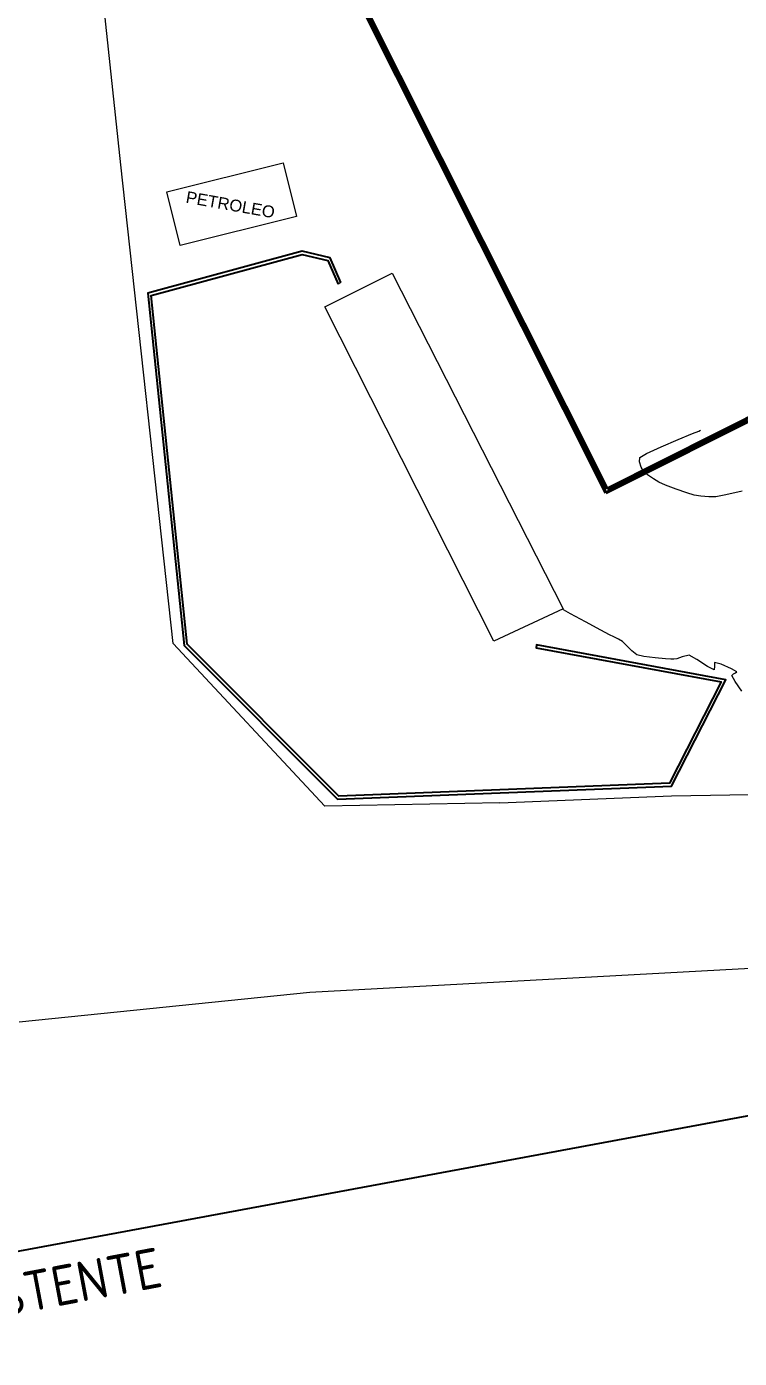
# Model space of a CAD drawing. Header units: inches. Extents: x 725.5 to 800.4, y -655.3 to -591.9.
# Drawn here: x 751.33 to 755.9, y -649.31 to -640.78 of the extents above; entities that cross this region are included whole.
import ezdxf

# ---------------------------------------------------------------- set-up
doc = ezdxf.new("R2010")
doc.units = ezdxf.units.IN
doc.header["$MEASUREMENT"] = 0
doc.linetypes.add('CONTINUA', pattern=[0])
for name, color, linetype in [('023_MUROS_2', 7, 'Continuous'), ('A_TEXTOLOCAL', 3, 'Continuous'), ('BARRERA', 7, 'Continuous'), ('CERCO', 7, 'Continuous'), ('PLANTA', 5, 'Continuous')]:
    doc.layers.add(name, color=color, linetype=linetype)
doc.layers.add('ACHUTECH', color=24, linetype='Continuous', lineweight=18)
doc.styles.get("Standard").update_dxf_attribs({"font": 'isocp2.shx'})
doc.styles.add('TEXTO-100', font='romans.shx', dxfattribs={"height": 0.15})

# ---------------------------------------------------------------- blocks, each defined once
blk = doc.blocks.new('A$C4719619A')
at = {"layer": 'ACHUTECH', "color": 7, "linetype": 'CONTINUA', "lineweight": 13, "ltscale": 500}
for p, q in [((0, 3.9), (1.8, 3.9)), ((0, 0), (0, 3.9)), ((1.8, 3.9), (1.8, 0)), ((1.8, 0), (0, 0))]:
    blk.add_line(p, q, dxfattribs=at)

msp = doc.modelspace()

# ---------------------------------------------------------------- linework, layer by layer
at = {"layer": '023_MUROS_2', "color": 7, "lineweight": 50}
for p, q in [((755.0478, -643.7687), (752.3191, -638.3342)), ((755.0566, -643.7423), (752.5711, -638.7921)), ((756.5487, -642.9931), (755.0566, -643.7423)), ((756.5576, -643.0107), (755.0478, -643.7687))]:
    msp.add_line(p, q, dxfattribs=at)
at = {"layer": 'ACHUTECH', "color": 7, "linetype": 'CONTINUA', "lineweight": 13, "ltscale": 500}
for p, q in [((753.2463, -642.5775), (753.6783, -642.3607)), ((753.6783, -642.3607), (754.7736, -644.5114)), ((753.349, -642.4206), (753.3321, -642.431)), ((754.3289, -644.7187), (753.2463, -642.5775)), ((754.7736, -644.5114), (754.3289, -644.7187)), ((754.368, -645.7549), (755.4693, -645.7103)), ((755.4693, -645.7103), (756.2151, -645.698)), ((753.1498, -646.968), (756.2743, -646.7976)), ((751.2871, -647.1584), (753.1498, -646.968))]:
    msp.add_line(p, q, dxfattribs=at)
for points in [[(753.2453, -645.7775), (752.2748, -644.7332), (751.9376, -641.6667), (751.3818, -636.4581)], [(754.368, -645.7549), (753.2453, -645.7775)]]:
    msp.add_lwpolyline(points, dxfattribs=at)
for points, elevation in [([(755.9209, -643.7571), (755.8164, -643.7822), (755.7531, -643.7949), (755.7084, -643.795), (755.6576, -643.791), (755.6134, -643.7841), (755.5669, -643.7698), (755.4979, -643.7452), (755.4304, -643.7192), (755.3881, -643.7009), (755.3524, -643.6801), (755.3137, -643.6538), (755.2882, -643.6301), (755.2743, -643.6036), (755.2644, -643.571), (755.2664, -643.5433), (755.3092, -643.5175), (755.4025, -643.4746), (755.5121, -643.4276), (755.6037, -643.3895), (755.6431, -643.3733), (755.655, -643.3677)], 6.7021), ([(755.9196, -645.0405), (755.8762, -644.9772), (755.8545, -644.9396), (755.8669, -644.9282), (755.8798, -644.9216), (755.8885, -644.9149), (755.8534, -644.8966), (755.7865, -644.867), (755.7444, -644.8553), (755.7435, -644.8797), (755.7423, -644.9036), (755.7004, -644.8824), (755.6303, -644.836), (755.5816, -644.8089), (755.5379, -644.8186), (755.5029, -644.8318), (755.4839, -644.8339), (755.4648, -644.8344), (755.4307, -644.832), (755.3632, -644.8259), (755.292, -644.8173), (755.2465, -644.807), (755.2138, -644.7817), (755.1808, -644.7469), (755.1547, -644.7214), (755.1288, -644.7065), (755.0981, -644.6917), (755.0712, -644.6786), (755.0164, -644.6492), (754.9171, -644.5957), (754.8213, -644.5439), (754.7769, -644.5195), (754.7702, -644.513)], 6.8992)]:
    msp.add_lwpolyline(points, dxfattribs=dict(at, elevation=elevation))
at = {"layer": 'BARRERA'}
msp.add_lwpolyline([(753.349, -642.4206), (753.2796, -642.2637), (753.1005, -642.2202), (752.1119, -642.4888), (752.3445, -644.7472), (753.3274, -645.7326), (755.4687, -645.649), (755.8166, -644.9661), (754.604, -644.7433), (754.6004, -644.7627), (755.7871, -644.9807), (755.4564, -645.6298), (753.3353, -645.7126), (752.3633, -644.7382), (752.1332, -642.5034), (753.1008, -642.2405), (753.2655, -642.2805), (753.3321, -642.431)], dxfattribs=at)
at = {"layer": 'CERCO'}
msp.add_line((756.6417, -647.6343), (750.9241, -648.6956), dxfattribs=at)
at = {"layer": 'PLANTA'}
msp.add_lwpolyline([(751.4222, -636.5479), (751.8027, -637.3045), (752.3698, -638.4442), (754.9911, -643.6558)], dxfattribs=at)

# ---------------------------------------------------------------- block references
at = {"layer": 'ACHUTECH', "color": 7, "linetype": 'CONTINUA', "lineweight": 13, "ltscale": 500, "xscale": 0.1971200000000001, "yscale": 0.1971200000000001, "zscale": 0.1971200000000001, "rotation": 284.0171863341243}
msp.add_blockref('A$C4719619A', (752.2335, -641.8405), dxfattribs=at)

# ---------------------------------------------------------------- texts
at = {"layer": 'A_TEXTOLOCAL', "color": 7, "insert": (752.9312, -641.9348), "char_height": 0.075707, "width": 2.454699, "attachment_point": 3, "rotation": 349.98713, "style": 'TEXTO-100'}
msp.add_mtext('{\\fArial|b0|i0|c0|p34;PETROLEO}', dxfattribs=at)
at = {"layer": 'ACHUTECH', "color": 7, "linetype": 'CONTINUA', "lineweight": 13, "ltscale": 500, "insert": (749.664, -649.0745), "char_height": 0.256116, "width": 9.832811, "attachment_point": 1, "rotation": 10.67834}
msp.add_mtext('CERCO EXISTENTE', dxfattribs=at)

doc.saveas('drawing.dxf')
